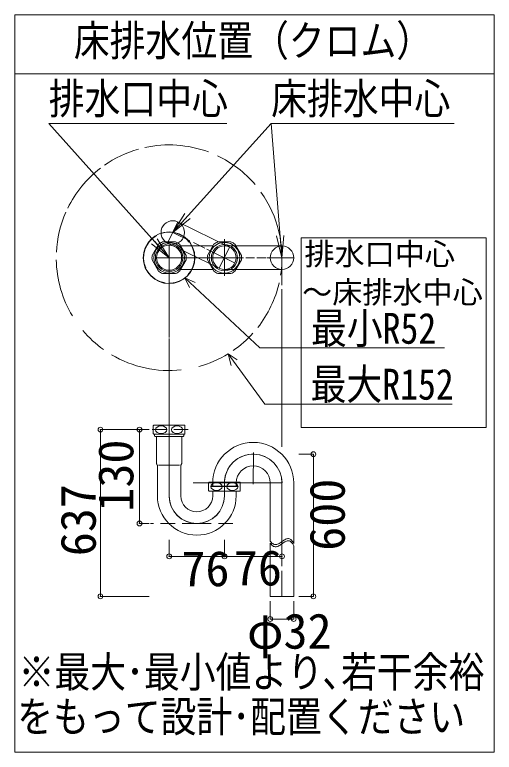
# Model space of a CAD drawing. Units: millimetres, scale not verified. Extents: x -749335 to 2004, y -1422 to 92633.
# Drawn here: x -967 to -569, y -1422 to -809 of the extents above; entities that cross this region are included whole.
import ezdxf
from ezdxf.enums import TextEntityAlignment as Align

# ---------------------------------------------------------------- set-up
doc = ezdxf.new("R2010")
doc.units = ezdxf.units.MM
doc.header["$LTSCALE"] = 10
doc.header["$PDMODE"] = 32
doc.header["$PDSIZE"] = 4
doc.linetypes.add('DASHED1', pattern=[1.8, 1.2, -0.6])
doc.layers.add('2-1_什器図', color=7, linetype='Continuous', lineweight=15)
doc.styles.add('ＭＳ ゴシック', font='')
doc.styles.get('ＭＳ ゴシック').set_extended_font_data('MS Gothic')

msp = doc.modelspace()

# ---------------------------------------------------------------- linework, layer by layer
at = {"layer": '2-1_什器図', "lineweight": 18}
for p, q in [((-967.2, -809.23), (-967.2, -1421.73)), ((-569.08, -809.23), (-967.2, -809.23)), ((-569.08, -1421.73), (-569.08, -809.23)), ((-967.2, -1421.73), (-569.08, -1421.73))]:
    msp.add_line(p, q, dxfattribs=at)
at = {"layer": '2-1_什器図'}
for p, q in [((-967.2, -858.23), (-569.08, -858.23)), ((-938.99, -899.42), (-791.2, -899.42)), ((-839.03, -1011.02), (-938.99, -899.42)), ((-836.02, -990.06), (-754.32, -899.42)), ((-754.32, -899.42), (-602.49, -899.42)), ((-754.32, -899.42), (-714.52, -899.42)), ((-745.31, -1011.02), (-754.32, -899.42)), ((-836.02, -990.06), (-825.99, -974.36)), ((-836.02, -990.06), (-823.72, -976.41)), ((-836.02, -990.06), (-821.44, -978.46)), ((-831.75, -981.31), (-840.29, -998.81)), ((-831.75, -981.31), (-788.82, -1002.27)), ((-821.74, -997.03), (-836.02, -990.06)), ((-839.03, -1011.02), (-851.29, -997.33)), ((-839.03, -1011.02), (-849, -995.29)), ((-833.61, -997.85), (-844.45, -997.85)), ((-787.67, -997.85), (-798.51, -997.85)), ((-793.09, -1026.09), (-793.09, -995.68)), ((-745.31, -1011.02), (-749.84, -992.95)), ((-745.31, -1011.02), (-746.79, -992.7)), ((-745.31, -1011.02), (-743.74, -992.46)), ((-729.29, -994.53), (-729.29, -1152.12)), ((-729.29, -994.53), (-575.75, -994.53)), ((-575.75, -994.53), (-575.75, -1152.12)), ((-839.03, -1011.02), (-853.57, -999.37)), ((-847.72, -999.74), (-853.14, -1009.13)), ((-839.03, -1000.61), (-839.03, -1026.09)), ((-839.03, -1000.61), (-839.03, -1021.43)), ((-824.91, -1009.13), (-830.33, -999.74)), ((-802.67, -1001.28), (-829.44, -1001.28)), ((-809.35, -1003.08), (-818.77, -998.48)), ((-784.08, -1015.42), (-807.67, -1003.9)), ((-801.78, -999.74), (-807.2, -1009.13)), ((-788.82, -1002.27), (-797.36, -1019.77)), ((-793.09, -1023.11), (-793.09, -998.92)), ((-793.09, -1001.28), (-745.31, -1001.28)), ((-778.97, -1009.13), (-784.39, -999.74)), ((-745.31, -1020.76), (-745.31, -1001.28)), ((-853.14, -1012.91), (-847.72, -1022.3)), ((-839.03, -1011.02), (-849.61, -1011.02)), ((-849.44, -1011.02), (-816.06, -1011.02)), ((-839.03, -1011.02), (-777.48, -1011.02)), ((-830.33, -1022.3), (-824.91, -1012.91)), ((-816.06, -1011.02), (-777.39, -1011.02)), ((-807.2, -1012.91), (-801.78, -1022.3)), ((-784.39, -1022.3), (-778.97, -1012.91)), ((-775.22, -1011.02), (-768.2, -1011.02)), ((-766.18, -1011.02), (-758.44, -1011.02)), ((-757.63, -1011.02), (-735.57, -1011.02)), ((-757.63, -1011.02), (-735.57, -1011.02)), ((-745.31, -1011.02), (-745.31, -1033.89)), ((-839.03, -1021.43), (-839.03, -1039.05)), ((-829.44, -1020.76), (-802.67, -1020.76)), ((-745.31, -1020.76), (-793.09, -1020.76)), ((-844.45, -1024.19), (-833.61, -1024.19)), ((-839.03, -1077.3), (-839.03, -1026.09)), ((-826.01, -1027.71), (-822.11, -1035.83)), ((-826.01, -1027.71), (-817.3, -1031.69)), ((-826.01, -1027.71), (-763.74, -1085.95)), ((-798.51, -1024.19), (-787.67, -1024.19)), ((-745.31, -1037.22), (-745.31, -1061.16)), ((-745.31, -1038.81), (-745.31, -1062.8)), ((-839.03, -1049.67), (-839.03, -1076.45)), ((-745.31, -1062.18), (-745.31, -1107.89)), ((-745.31, -1066.49), (-745.31, -1108.71)), ((-839.03, -1086.65), (-839.03, -1119.81)), ((-757.41, -1085.95), (-763.74, -1085.95)), ((-610.36, -1085.95), (-757.41, -1085.95)), ((-789.93, -1090.84), (-787.65, -1100.4)), ((-789.93, -1090.84), (-782.53, -1095.89)), ((-789.93, -1090.84), (-759.52, -1132.75)), ((-745.31, -1108.51), (-745.31, -1119.17)), ((-745.31, -1113.84), (-745.31, -1144.38)), ((-839.03, -1124.48), (-839.03, -1209.51)), ((-745.31, -1125.09), (-745.31, -1166.21)), ((-603.95, -1132.75), (-759.52, -1132.75)), ((-852.19, -1150.72), (-852.19, -1157.05)), ((-851.75, -1150.21), (-826.3, -1150.21)), ((-825.86, -1157.05), (-825.86, -1150.72)), ((-826.32, -1157.56), (-851.75, -1157.56)), ((-851.75, -1157.56), (-851.74, -1157.56)), ((-851.75, -1157.56), (-851.74, -1157.56)), ((-851.28, -1157.56), (-851.28, -1159.01)), ((-826.78, -1159.01), (-826.78, -1157.56)), ((-826.32, -1157.56), (-826.3, -1157.56)), ((-745.31, -1152.17), (-745.31, -1168.02)), ((-729.29, -1152.12), (-575.75, -1152.12)), ((-849.44, -1159.5), (-849.44, -1169.48)), ((-827.27, -1159.5), (-839.03, -1159.5)), ((-828.61, -1169.48), (-828.61, -1159.5)), ((-826.78, -1159.01), (-827.27, -1159.5)), ((-849.44, -1169.48), (-849.44, -1182)), ((-828.61, -1182), (-828.61, -1169.48)), ((-839.03, -1208.76), (-839.03, -1172.6)), ((-768.88, -1172.82), (-769.21, -1199.09)), ((-848.85, -1183.28), (-849.31, -1182.49)), ((-848.76, -1183.59), (-848.76, -1193.86)), ((-847.73, -1183.43), (-839.03, -1183.43)), ((-839.03, -1183.43), (-830.32, -1183.43)), ((-829.29, -1208.76), (-829.29, -1183.59)), ((-828.74, -1182.49), (-829.21, -1183.28)), ((-848.76, -1193.86), (-848.76, -1208.76)), ((-745.3, -1198.05), (-818.99, -1198.05)), ((-806.26, -1197.94), (-806.26, -1204.27)), ((-805.81, -1197.43), (-780.37, -1197.43)), ((-802.83, -1198.05), (-802.83, -1200.13)), ((-793.09, -1208.71), (-793.09, -1198.05)), ((-793.08, -1208.76), (-793.08, -1196.96)), ((-783.35, -1200.13), (-783.35, -1198.05)), ((-779.92, -1204.27), (-779.92, -1197.94)), ((-755.05, -1198.05), (-755.05, -1246.31)), ((-745.31, -1198.05), (-745.31, -1231.53)), ((-745.31, -1198.05), (-745.31, -1225.04)), ((-735.57, -1248.44), (-735.57, -1198.05)), ((-780.38, -1204.78), (-805.81, -1204.78)), ((-805.81, -1204.78), (-805.8, -1204.78)), ((-803.96, -1201.11), (-803.96, -1200.74)), ((-803.96, -1200.74), (-793.09, -1200.74)), ((-803.44, -1201.11), (-803.96, -1201.11)), ((-782.22, -1201.11), (-803.44, -1201.11)), ((-802.83, -1205.05), (-802.83, -1208.76)), ((-793.09, -1200.74), (-782.22, -1200.74)), ((-783.35, -1208.76), (-783.35, -1205.05)), ((-782.22, -1201.11), (-782.22, -1200.74)), ((-745.31, -1231.02), (-745.31, -1267.24)), ((-755.05, -1248.14), (-755.05, -1272.22)), ((-755.05, -1272.22), (-755.05, -1292.24)), ((-745.31, -1270.99), (-745.31, -1292.24))]:
    msp.add_line(p, q, dxfattribs=at)
at = {"layer": '2-1_什器図', "color": 4, "lineweight": 9}
for p, q in [((-896.05, -1153.77), (-896.05, -1292.24)), ((-896.05, -1153.77), (-855.6, -1153.77)), ((-863.63, -1153.77), (-863.63, -1231.73)), ((-863.63, -1153.77), (-855.6, -1153.77)), ((-719.26, -1174.17), (-731.39, -1174.17)), ((-719.26, -1174.17), (-719.26, -1292.24)), ((-863.63, -1231.73), (-855.6, -1231.73)), ((-839.03, -1259.02), (-839.03, -1245.28)), ((-793.08, -1259.02), (-793.08, -1245.28)), ((-745.31, -1259.02), (-745.31, -1245.28)), ((-839.03, -1259.02), (-793.08, -1259.02)), ((-793.08, -1259.02), (-745.31, -1259.02)), ((-896.05, -1292.24), (-855.6, -1292.24)), ((-719.26, -1292.24), (-731.39, -1292.24)), ((-755.05, -1311.09), (-755.05, -1296.21)), ((-735.57, -1311.09), (-735.57, -1296.21)), ((-755.05, -1311.09), (-735.57, -1311.09))]:
    msp.add_line(p, q, dxfattribs=at)
at = {"layer": '2-1_什器図', "color": 4, "linetype": 'DASHED1', "lineweight": 9}
for p, q in [((-858.3, -1153.77), (-858.39, -1153.77)), ((-823.19, -1153.77), (-854.6, -1153.77)), ((-816.06, -1231.73), (-854.6, -1231.73)), ((-816.06, -1231.73), (-785.49, -1231.73))]:
    msp.add_line(p, q, dxfattribs=at)
at = {"layer": '2-1_什器図'}
for points in [[(-788.82, -1002.27), (-797.36, -1019.77), (-840.29, -998.81)], [(-839.03, -1172.43), (-839.03, -1121.93), (-839.03, -1078.15)], [(-839.03, -1159.5), (-850.79, -1159.5), (-851.28, -1159.01)], [(-755.05, -1292.24), (-735.57, -1292.24), (-735.57, -1250.28)]]:
    msp.add_lwpolyline(points, dxfattribs=at)
for centre, radius in [((-836.02, -990.06), 9.74), ((-839.03, -1011.02), 21.44), ((-839.03, -1011.02), 12.72), ((-793.09, -1011.02), 12.72), ((-839.03, -1011.02), 11.43), ((-793.09, -1011.02), 10.87), ((-793.09, -1011.02), 10.87), ((-745.31, -1011.02), 9.74)]:
    msp.add_circle(centre, radius, dxfattribs=at)
at = {"layer": '2-1_什器図', "lineweight": 18}
for centre, radius in [((-839.03, -1011.02), 10.41), ((-793.09, -1011.02), 9.74)]:
    msp.add_circle(centre, radius, dxfattribs=at)
at = {"layer": '2-1_什器図'}
for centre, radius, start, end in [((-839.03, -1011.02), 93.71, 69.55176, 102.48458), ((-839.03, -1011.02), 93.71, 105.78741, 125.02387), ((-839.03, -1011.02), 93.71, 40.45346, 64.61694), ((-839.03, -1011.02), 93.71, 127.52212, 153.93512), ((-839.03, -1011.02), 93.71, 351.07633, 35.51055), ((-839.03, -1011.02), 93.71, 156.12741, 177.22121), ((-839.03, -1011.02), 21.16, 38.01873, 108.88428), ((-839.03, -1011.02), 21.16, 119.87082, 203.47911), ((-839.03, -1011.02), 14.24, 112.37215, 127.62785), ((-839.03, -1011.02), 14.24, 52.37215, 67.62785), ((-793.09, -1011.02), 14.24, 112.37215, 127.62785), ((-793.09, -1011.02), 14.24, 52.37215, 67.62785), ((-839.03, -1011.02), 21.16, 317.38555, 32.77859), ((-839.03, -1011.02), 14.24, 172.37215, 187.62785), ((-839.03, -1011.02), 14.24, 352.37215, 7.62785), ((-793.09, -1011.02), 14.24, 172.37215, 187.62785), ((-793.09, -1011.02), 14.24, 352.37215, 7.62785), ((-839.03, -1011.02), 93.71, 181.04134, 211.02681), ((-839.03, -1011.02), 21.16, 211.12095, 261.30647), ((-839.03, -1011.02), 14.24, 232.37215, 247.62785), ((-839.03, -1011.02), 14.24, 292.37215, 307.62785), ((-793.09, -1011.02), 14.24, 232.37215, 247.62785), ((-793.09, -1011.02), 14.24, 292.37215, 307.62785), ((-839.03, -1011.02), 21.16, 269.01468, 307.94515), ((-839.03, -1011.02), 93.71, 321.76369, 347.20103), ((-839.03, -1011.02), 93.71, 220.25424, 234.38576), ((-839.03, -1011.02), 93.71, 304.63473, 317.9845), ((-839.03, -1011.02), 93.71, 239.27946, 276.17448), ((-839.03, -1011.02), 93.71, 285.1851, 301.59392), ((-839.03, -1011.02), 93.71, 274.56964, 274.58397), ((-848.06, -1153.88), 5.21, 135.09913, 142.57199), ((-829.99, -1153.88), 5.21, 37.42801, 44.90087), ((-848.06, -1153.88), 5.21, 217.42801, 224.90087), ((-829.99, -1153.88), 5.21, 315.09913, 322.57199), ((-769.2, -1198.05), 33.63, 0, 180), ((-769.2, -1198.05), 23.89, 87.94387, 180), ((-769.2, -1198.05), 23.9, 0, 177.40546), ((-769.2, -1198.05), 23.89, 0, 87.94387), ((-848.46, -1182), 0.98, 180, 210), ((-829.59, -1182), 0.98, 330, 0), ((-849.38, -1183.59), 0.612, 0, 30), ((-828.67, -1183.59), 0.612, 150, 180), ((-769.2, -1198.05), 14.15, 0, 180), ((-802.12, -1201.11), 5.21, 135.09913, 142.57199), ((-803.44, -1200.13), 0.613, 270, 0), ((-782.74, -1200.13), 0.613, 180, 270), ((-784.05, -1201.11), 5.21, 37.42801, 44.90087), ((-802.12, -1201.11), 5.21, 217.42801, 224.90087), ((-803.44, -1205.05), 0.612, 0, 26.17755), ((-782.74, -1205.05), 0.612, 150, 180), ((-784.05, -1201.11), 5.21, 315.09913, 322.57199), ((-816.06, -1208.76), 32.71, 180, 0), ((-816.06, -1208.76), 22.97, 180, 270), ((-816.06, -1208.76), 22.98, 181.87086, 0), ((-816.06, -1208.76), 13.23, 180, 0), ((-816.06, -1208.76), 22.97, 270, 0), ((-747.61, -1241.52), 8.85, 212.72203, 226.60953), ((-747.61, -1243.36), 8.85, 212.72203, 226.60953), ((-750.24, -1244.42), 4.93, 225.702, 245.03152), ((-750.72, -1245.48), 3.77, 244.86394, 266.31233), ((-750.71, -1244.79), 4.46, 266.722, 284.24596), ((-751.41, -1242.17), 7.17, 284.48835, 295.96465), ((-754.21, -1236.44), 13.55, 296.00867, 302.489), ((-765.21, -1219.14), 34.05, 302.46715, 305.15235), ((-765.21, -1220.98), 34.05, 302.46715, 305.15235), ((-661.43, -1366.54), 146.22, 124.52174, 125.14879), ((-661.43, -1368.38), 146.22, 124.52174, 125.14879), ((-732.55, -1263.08), 20.67, 120.34038, 124.6107), ((-732.55, -1264.92), 20.67, 120.34038, 124.6107), ((-738.43, -1252.95), 8.96, 111.45266, 120.60102), ((-738.43, -1254.79), 8.96, 111.45266, 120.60102), ((-739.94, -1249.02), 4.75, 96.00772, 111.8117), ((-739.94, -1250.86), 4.75, 96.00772, 111.8117), ((-740.11, -1247.61), 3.33, 73.97913, 95.71073), ((-740.11, -1249.45), 3.33, 73.97913, 95.71073), ((-740.35, -1248.07), 3.83, 51.5772, 72.48176), ((-740.35, -1249.91), 3.83, 51.5772, 72.48176), ((-742.34, -1250.32), 6.84, 35.29043, 50.21011), ((-742.34, -1252.16), 6.84, 35.29043, 50.21011), ((-748.52, -1254.46), 14.28, 24.94423, 34.52454), ((-748.52, -1256.3), 14.28, 24.94423, 34.52454), ((-750.24, -1246.26), 4.93, 225.702, 245.03152), ((-750.72, -1247.32), 3.77, 244.86394, 266.31233), ((-750.71, -1246.63), 4.46, 266.722, 284.24596), ((-751.41, -1244.01), 7.17, 284.48835, 295.96465), ((-754.21, -1238.28), 13.55, 296.00867, 302.489)]:
    msp.add_arc(centre, radius, start, end, dxfattribs=at)
for centre in [(-845.61, -1153.88), (-832.44, -1153.88), (-799.67, -1201.11), (-786.5, -1201.11)]:
    msp.add_ellipse(centre, major_axis=(4.69, 0), ratio=0.674074, dxfattribs=at)
at = {"layer": '2-1_什器図', "color": 6}
for p in [(-896.05, -1153.77), (-863.63, -1153.77), (-719.26, -1174.17), (-863.63, -1231.73), (-839.03, -1259.02), (-793.08, -1259.02), (-745.31, -1259.02), (-896.05, -1292.24), (-719.26, -1292.24), (-755.05, -1311.09), (-735.57, -1311.09)]:
    msp.add_point(p, dxfattribs=at)

# ---------------------------------------------------------------- texts
at = {"layer": '2-1_什器図', "style": 'ＭＳ ゴシック', "width": 0.85}
for s, p in [('床排水位置（クロム）', (-918.14, -851.23)), ('排水口中心', (-938.99, -899.42)), ('床排水中心', (-754.32, -899.42)), ('最小R52', (-721.27, -1090.16)), ('最大R152', (-721.6, -1136.61)), ('※最大･最小値より､若干余裕', (-964.03, -1375.57)), ('をもって設計･配置ください', (-965.12, -1412.68))]:
    msp.add_text(s, height=25.66, dxfattribs=at).set_placement(p, align=Align.BOTTOM_LEFT)
at = {"layer": '2-1_什器図', "color": 4, "style": 'ＭＳ ゴシック'}
for s, p in [('排水口中心', (-726.69, -1022.61)), ('～床排水中心', (-728.6, -1054.35))]:
    msp.add_text(s, height=18.33, dxfattribs=at).set_placement(p, align=Align.BOTTOM_LEFT)
at = {"layer": '2-1_什器図', "style": 'ＭＳ ゴシック'}
for s, p in [('130', (-859.91, -1221.89)), ('600', (-684.39, -1254.39)), ('637', (-891.11, -1258.91))]:
    msp.add_text(s, height=29.33, rotation=90, dxfattribs=at).set_placement(p, align=Align.BOTTOM_LEFT)
for s, p in [('76', (-828.82, -1292.62)), ('76', (-785.29, -1292.03)), ('φ32', (-774.37, -1344.54))]:
    msp.add_text(s, height=29.33, dxfattribs=at).set_placement(p, align=Align.BOTTOM_LEFT)

doc.saveas('drawing.dxf')
